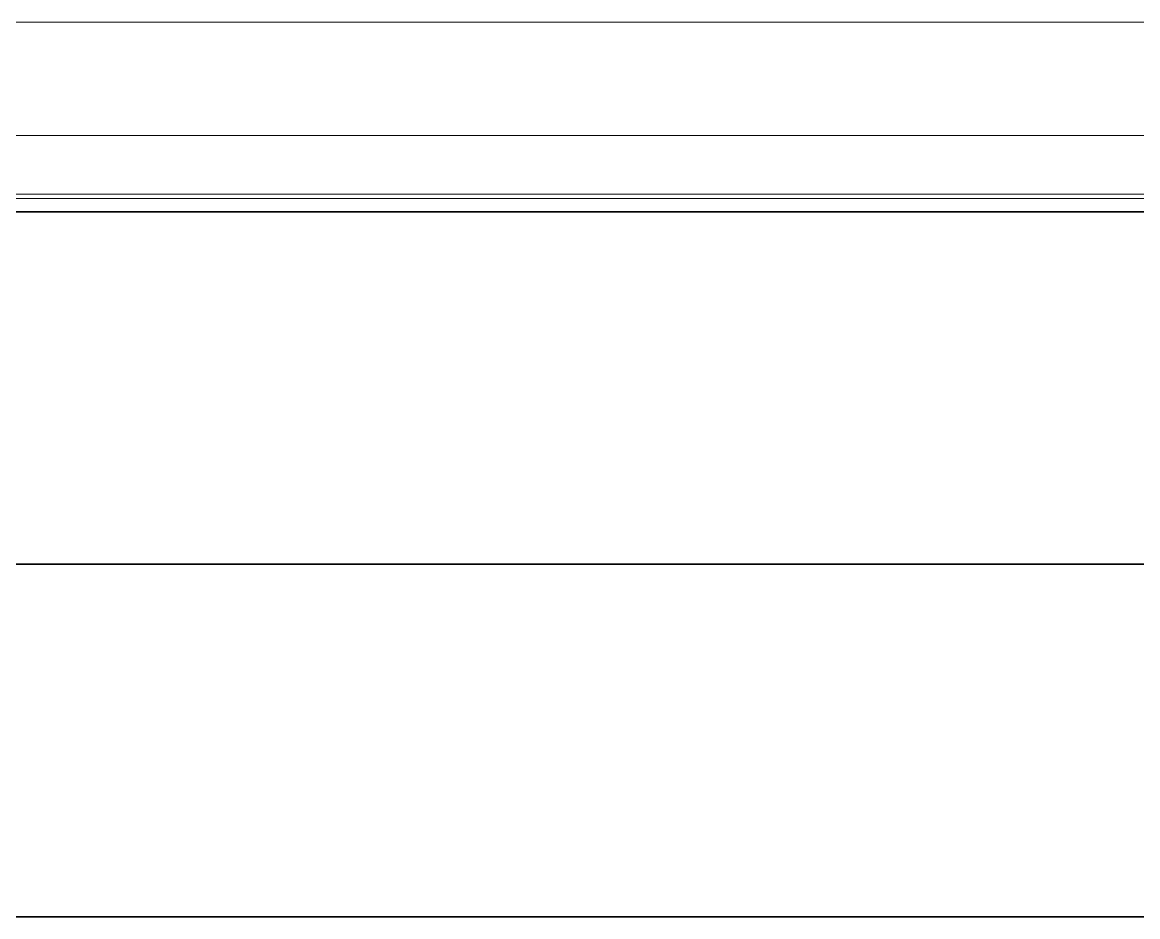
# Model space of a CAD drawing. Header units: millimetres. Extents: x 233224 to 234067, y -13631 to -11613.
# Drawn here: x 233559.9 to 233654.9, y -13621.6 to -13545.4 of the extents above; entities that cross this region are included whole.
import ezdxf

# ---------------------------------------------------------------- set-up
doc = ezdxf.new("R2010")
doc.units = ezdxf.units.MM
doc.header["$MEASUREMENT"] = 0
doc.layers.add('2D Drafting - General_Pen_No__4', color=7, linetype='Continuous', lineweight=20, true_color=0x029e21)
doc.layers.add('Structural - Bearing_Pen_No__90', color=7, linetype='Continuous', lineweight=20, true_color=0x00bfbf)
doc.layers.add('Structural - Bearing', color=7, linetype='Continuous')
doc.layers.add('Structural - Bearing_Pen_No__7', color=7, linetype='Continuous', lineweight=35)

# ---------------------------------------------------------------- blocks, each defined once
blk = doc.blocks.new('Slab_9', base_point=(231084.73, -13413.4))
at = {"layer": 'Structural - Bearing_Pen_No__7', "linetype": 'Continuous', "flags": 128}
blk.add_lwpolyline([(231084.73, -13413.4), (228884.73, -13413.39), (228884.74, -13113.39), (231084.74, -13113.4)], close=True, dxfattribs=at)
blk = doc.blocks.new('Slab_10', base_point=(231084.73, -13713.4))
at = {"layer": 'Structural - Bearing_Pen_No__7', "linetype": 'Continuous', "flags": 128}
blk.add_lwpolyline([(231084.73, -13713.4), (228884.73, -13713.39), (228884.73, -13413.39), (231084.73, -13413.4)], close=True, dxfattribs=at)
blk = doc.blocks.new('Beam_1', base_point=(225986.7, -13027.05))
at = {"layer": 'Structural - Bearing_Pen_No__90', "linetype": 'Continuous'}
for p, q in [((225986.7, -12952.05), (234060.92, -12952.05)), ((225986.7, -13102.05), (234060.92, -13102.05))]:
    blk.add_line(p, q, dxfattribs=at)

msp = doc.modelspace()

# ---------------------------------------------------------------- linework, layer by layer
at = {"layer": '2D Drafting - General_Pen_No__4', "linetype": 'Continuous'}
for p, q in [((234060.921, -13555.087), (233253.671, -13555.087)), ((234050.927, -13560.087), (233254.727, -13560.087))]:
    msp.add_line(p, q, dxfattribs=at)

# ---------------------------------------------------------------- block references
at = {"layer": 'Structural - Bearing', "color": 132, "lineweight": 20, "true_color": 0x00bfbf, "xscale": 0.1, "yscale": 0.1, "zscale": 0.1}
msp.add_blockref('Beam_1', (233253.499, -13552.949), dxfattribs=at)
at = {"layer": 'Structural - Bearing', "linetype": 'Continuous', "xscale": 0.1, "yscale": 0.1, "zscale": 0.1}
for name, p in [('Slab_9', (233763.303, -13591.584)), ('Slab_10', (233763.302, -13621.584))]:
    msp.add_blockref(name, p, dxfattribs=at)

doc.saveas('drawing.dxf')
